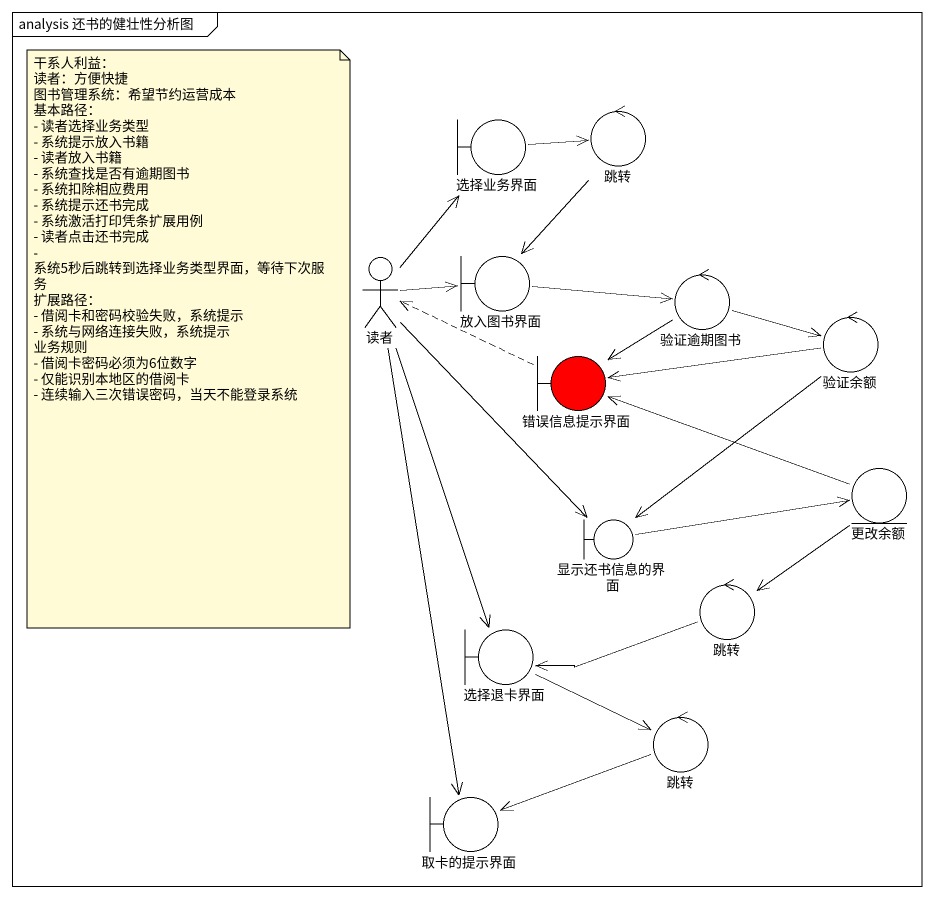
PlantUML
@startuml
mainframe analysis 还书的健壮性分析图
boundary 选择业务界面
control 跳转
actor 读者
boundary 放入图书界面
control 验证逾期图书
boundary 错误信息提示界面 #FF0000
control 验证余额
entity 更改余额
boundary 显示还书信息的界面
boundary 选择退卡界面
control "跳转" as 跳转_2
control "跳转" as 跳转_3
boundary 取卡的提示界面
选择业务界面 -right-> 跳转
跳转 --> 放入图书界面
读者 -up-> 选择业务界面
读者 -right-> 放入图书界面
读者 --> 显示还书信息的界面
读者 --> 选择退卡界面
读者 --> 取卡的提示界面
放入图书界面 -right-> 验证逾期图书
验证逾期图书 --> 错误信息提示界面
验证逾期图书 -right-> 验证余额
错误信息提示界面 .left.> 读者
验证余额 -left-> 错误信息提示界面
验证余额 --> 显示还书信息的界面
更改余额 -left-> 错误信息提示界面
更改余额 --> 跳转_2
显示还书信息的界面 -right-> 更改余额
选择退卡界面 -right-> 跳转_3
跳转_2 -left-> 选择退卡界面
跳转_3 -left-> 取卡的提示界面
note as N1
  干系人利益：
  读者：方便快捷
  图书管理系统：希望节约运营成本
  基本路径：
  - 读者选择业务类型
  - 系统提示放入书籍
  - 读者放入书籍
  - 系统查找是否有逾期图书
  - 系统扣除相应费用
  - 系统提示还书完成
  - 系统激活打印凭条扩展用例
  - 读者点击还书完成
  - 系统5秒后跳转到选择业务类型界面，等待下次服务
  扩展路径：
  - 借阅卡和密码校验失败，系统提示
  - 系统与网络连接失败，系统提示
  业务规则
  - 借阅卡密码必须为6位数字
  - 仅能识别本地区的借阅卡
  - 连续输入三次错误密码，当天不能登录系统
end note
@enduml
